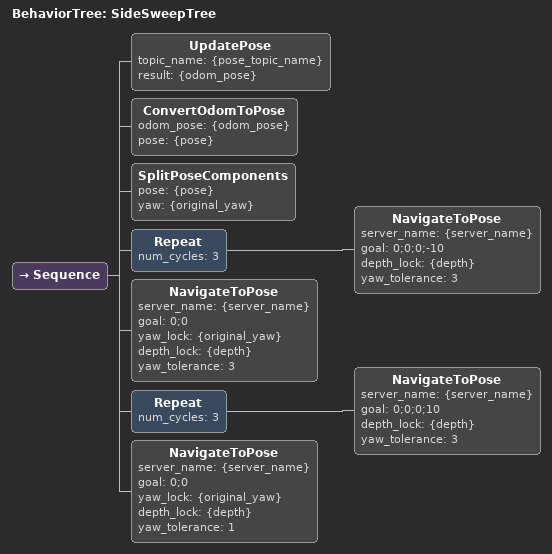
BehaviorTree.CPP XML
<root main_tree_to_execute = "SideSweepTree" >
    <BehaviorTree ID="SideSweepTree">
        <Sequence>
            <UpdatePose topic_name="{pose_topic_name}" result="{odom_pose}"/>
            <ConvertOdomToPose odom_pose="{odom_pose}" pose="{pose}" />

            <SplitPoseComponents pose="{pose}" yaw="{original_yaw}" />

            <Repeat num_cycles="3">
                <NavigateToPose server_name="{server_name}" goal="0;0;0;-10" depth_lock="{depth}" yaw_tolerance="3"/>
            </Repeat>

            <NavigateToPose server_name="{server_name}" goal="0;0" yaw_lock="{original_yaw}" depth_lock="{depth}" yaw_tolerance="3"/>

            <Repeat num_cycles="3">
                <NavigateToPose server_name="{server_name}" goal="0;0;0;10" depth_lock="{depth}" yaw_tolerance="3"/>
            </Repeat>

            <NavigateToPose server_name="{server_name}" goal="0;0" yaw_lock="{original_yaw}" depth_lock="{depth}" yaw_tolerance="1" />
        </Sequence>
    </BehaviorTree>
</root>
